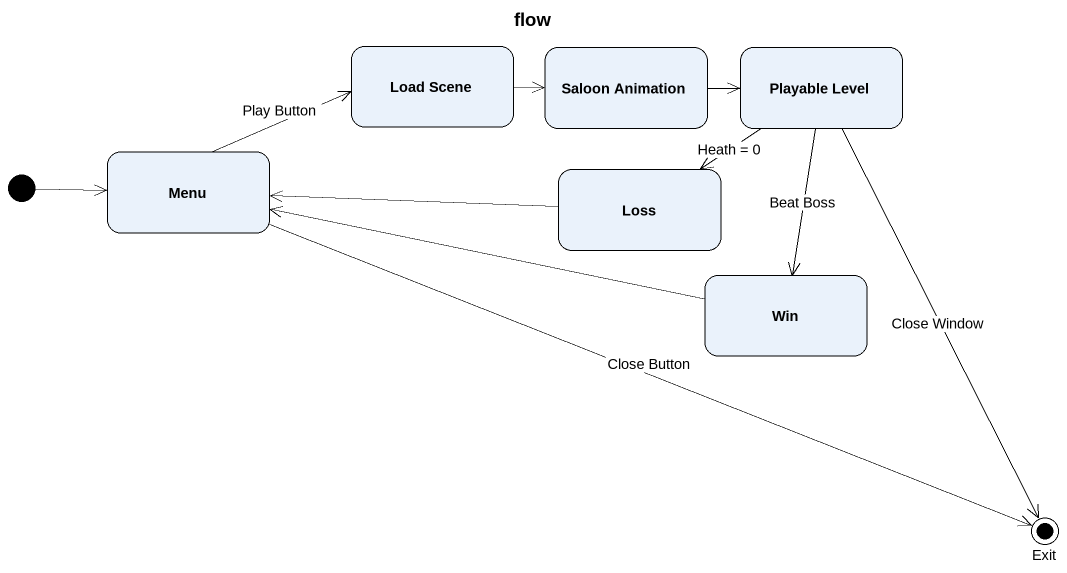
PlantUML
@startuml
title flow
hide empty description
state "Load Scene" as Load_Scene
state "Saloon Animation" as Saloon_Animation
state "Playable Level" as Playable_Level
state Menu
state Loss
state Win
state Exit <<end>>
[*] -right-> Menu
Load_Scene -right-> Saloon_Animation
Saloon_Animation -right-> Playable_Level
Playable_Level --> Loss : Heath = 0
Playable_Level --> Win : Beat Boss
Playable_Level --> Exit : Close Window
Menu -right-> Load_Scene : Play Button
Menu -right-> Exit : Close Button
Loss -left-> Menu
Win -left-> Menu
@enduml
